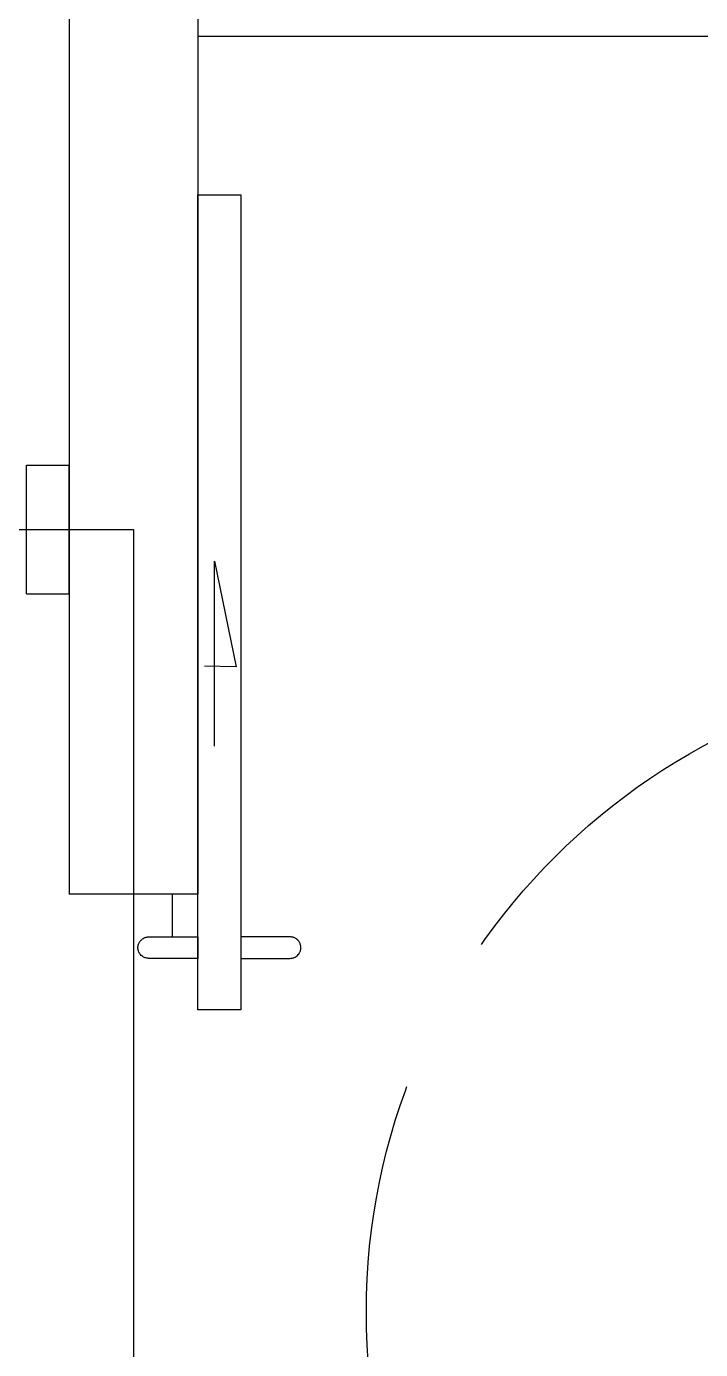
# Model space of a CAD drawing. Header units: millimetres. Extents: x -3377 to 119122, y -22007 to 15479.
# Drawn here: x 28675.3 to 28753.9, y 9941.2 to 10095.4 of the extents above; entities that cross this region are included whole.
import ezdxf

# ---------------------------------------------------------------- set-up
doc = ezdxf.new("R2010")
doc.units = ezdxf.units.MM
doc.header["$LTSCALE"] = 150
doc.header["$MEASUREMENT"] = 0
doc.linetypes.add('HIDDEN', pattern=[0.375, 0.25, -0.125])
doc.layers.get('0').update_dxf_attribs({"plot": 0})
doc.layers.add('AREA', color=3, linetype='Continuous', plot=False)
doc.layers.add('S-ARCH', color=252, linetype='Continuous', plot=False)
for name, color, linetype in [('DIM1', 7, 'Continuous'), ('TOIL', 6, 'Continuous'), ('WALL', 2, 'Continuous')]:
    doc.layers.add(name, color=color, linetype=linetype)

# ---------------------------------------------------------------- blocks, each defined once
blk = doc.blocks.new('A$C704E4F0D')
at = {"color": 252}
blk.add_line((-750, 615), (-580, 615), dxfattribs=at)
at = {"layer": 'AREA', "color": 252}
for points in [[(-1377.5, -767.5), (-1377.5, -775), (-1577.5, -775), (-1577.5, -90), (-1472.5, -90), (-1472.5, 557.5), (-757.5, 557.5), (-757.5, 352.5), (247.5, 352.5), (247.5, 127.5), (-757.5, 127.5), (-757.5, -262.5), (-502.5, -262.5), (-502.5, -760), (-502.5, -767.5)], [(-1377.5, -767.5), (-1377.5, -135), (-1472.5, -135), (-1472.5, 557.5), (-757.5, 557.5), (-757.5, 352.5), (247.5, 352.5), (247.5, 127.5), (-757.5, 127.5), (-757.5, -262.5), (-502.5, -262.5), (-502.5, -767.5)]]:
    blk.add_lwpolyline(points, close=True, dxfattribs=at)
at = {"layer": 'DIM1', "color": 252, "linetype": 'HIDDEN'}
blk.add_circle((-655.36517, 466.28346), 75, dxfattribs=at)
at = {"layer": 'TOIL', "color": 252}
for points in [[(-750.00015, 596.5), (-745.00015, 596.5), (-745.00002, 501.5), (-750.00002, 501.5), (-750.00015, 596.5)], [(-748.06182, 532.24029), (-748.06182, 553.80741), (-745.55079, 541.5), (-749.24322, 541.56428)], [(-750.00002, 510), (-750.00002, 515), (-753.00002, 515), (-753.00002, 510), (-750.00002, 510)], [(-750.00002, 507.5), (-755.75002, 507.5), (-755.86257, 507.50508), (-755.97433, 507.52029), (-756.08524, 507.54579), (-756.16267, 507.57007), (-756.22163, 507.59238), (-756.35472, 507.656), (-756.4364, 507.7053), (-756.55118, 507.7905), (-756.60908, 507.84197), (-756.69678, 507.93382), (-756.75001, 507.99998), (-756.80636, 508.08168), (-756.85499, 508.16557), (-756.88538, 508.22706), (-756.94228, 508.37449), (-756.9567, 508.42377), (-756.97125, 508.48337), (-756.98186, 508.53769), (-756.99059, 508.59669), (-756.99518, 508.64004), (-756.9967, 508.65891), (-756.99854, 508.68924), (-756.999, 508.69943), (-756.99973, 508.72289), (-757.00002, 508.75), (-756.998, 508.82099), (-756.9968, 508.83965), (-756.99387, 508.87389), (-756.99049, 508.90409), (-756.97897, 508.97845), (-756.96996, 509.02251), (-756.93674, 509.14268), (-756.90847, 509.21957), (-756.87386, 509.29725), (-756.82716, 509.38425), (-756.76644, 509.4776), (-756.71565, 509.54377), (-756.63763, 509.63015), (-756.54252, 509.71667), (-756.48136, 509.76373), (-756.38718, 509.82542), (-756.28597, 509.87928), (-756.18402, 509.92224), (-756.13889, 509.93797), (-756.09118, 509.95254), (-756.03456, 509.96718), (-755.99653, 509.97545), (-755.95024, 509.98386), (-755.90559, 509.99028), (-755.86869, 509.99435), (-755.85025, 509.99598), (-755.81416, 509.99835), (-755.77681, 509.99971), (-755.75002, 510), (-750.00002, 510), (-750.00002, 507.5)], [(-745.00002, 507.5), (-739.25002, 507.5), (-739.13748, 507.50508), (-739.02572, 507.52029), (-738.91481, 507.54579), (-738.83738, 507.57007), (-738.77841, 507.59238), (-738.64533, 507.656), (-738.56365, 507.7053), (-738.44886, 507.7905), (-738.39096, 507.84197), (-738.30326, 507.93382), (-738.25003, 507.99998), (-738.19369, 508.08168), (-738.14506, 508.16557), (-738.11467, 508.22706), (-738.05776, 508.37449), (-738.04334, 508.42377), (-738.02879, 508.48337), (-738.01818, 508.53769), (-738.00946, 508.59669), (-738.00487, 508.64004), (-738.00335, 508.65891), (-738.0015, 508.68924), (-738.00105, 508.69943), (-738.00032, 508.72289), (-738.00002, 508.75), (-738.00204, 508.82099), (-738.00324, 508.83965), (-738.00618, 508.87389), (-738.00956, 508.90409), (-738.02107, 508.97845), (-738.03009, 509.02251), (-738.0633, 509.14268), (-738.09157, 509.21957), (-738.12618, 509.29725), (-738.17288, 509.38425), (-738.23361, 509.4776), (-738.2844, 509.54377), (-738.36242, 509.63015), (-738.45752, 509.71667), (-738.51869, 509.76373), (-738.61287, 509.82542), (-738.71408, 509.87928), (-738.81603, 509.92224), (-738.86116, 509.93797), (-738.90887, 509.95254), (-738.96548, 509.96718), (-739.00351, 509.97545), (-739.04981, 509.98386), (-739.09445, 509.99028), (-739.13136, 509.99435), (-739.14979, 509.99598), (-739.18589, 509.99835), (-739.22324, 509.99971), (-739.25002, 510), (-745.00002, 510), (-745.00002, 507.5)]]:
    blk.add_lwpolyline(points, dxfattribs=at)
at = {"layer": 'WALL', "color": 252}
for p, q in [((-770, 550), (-770, 565)), ((-770, 565), (-765, 565)), ((-765, 550), (-765, 565)), ((-770, 550), (-765, 550)), ((-765, 550), (-765, 550)), ((-750, 515), (-765, 515))]:
    blk.add_line(p, q, dxfattribs=at)
for points in [[(-765, 650), (-765, 515)], [(-750, 635), (-750, 515)]]:
    blk.add_lwpolyline(points, dxfattribs=at)
blk = doc.blocks.new('2021-1102')
blk.add_blockref('A$C704E4F0D', (17334.93, -6040.97))

msp = doc.modelspace()

# ---------------------------------------------------------------- block references
at = {"layer": 'S-ARCH'}
msp.add_blockref('2021-1102', (12110.4, 15520.27), dxfattribs=at)

doc.saveas('drawing.dxf')
